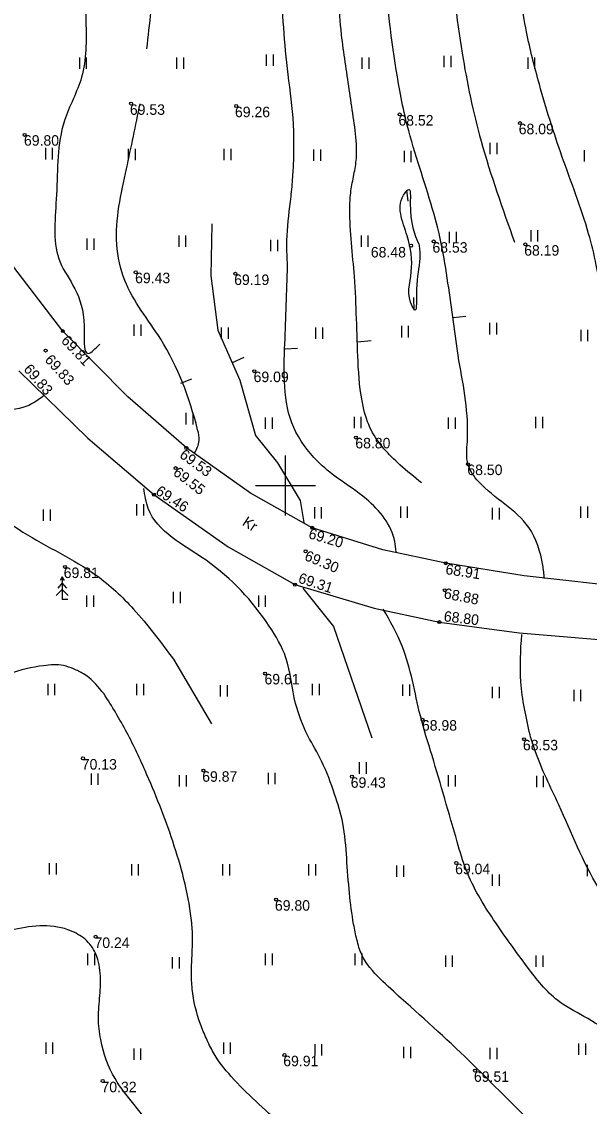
# Model space of a CAD drawing. Extents: x 637052 to 638628, y 6462502 to 6466834.
# Drawn here: x 637782.4 to 637820.3, y 6465808.6 to 6465880.9 of the extents above; entities that cross this region are included whole.
import ezdxf

# ---------------------------------------------------------------- set-up
doc = ezdxf.new("R2010")
doc.units = 0
for name, color, linetype in [('HALJASTUS', 7, 'Continuous'), ('HORISONTAAL-EH2000', 7, 'Continuous'), ('KORGUS-EH2000', 7, 'Continuous'), ('PUU', 7, 'Continuous'), ('TEE', 7, 'Continuous'), ('VORK', 7, 'Continuous')]:
    doc.layers.add(name, color=color, linetype=linetype)

msp = doc.modelspace()

# ---------------------------------------------------------------- linework, layer by layer
at = {"layer": 'HALJASTUS'}
for p, q in [((637786.238, 6465878.564), (637786.238, 6465877.804)), ((637786.698, 6465878.564), (637786.698, 6465877.804)), ((637792.722, 6465878.564), (637792.722, 6465877.804)), ((637793.182, 6465878.564), (637793.182, 6465877.804)), ((637798.707, 6465878.763), (637798.707, 6465878.003)), ((637799.167, 6465878.763), (637799.167, 6465878.003)), ((637805.091, 6465878.564), (637805.091, 6465877.804)), ((637805.551, 6465878.564), (637805.551, 6465877.804)), ((637810.577, 6465878.664), (637810.577, 6465877.904)), ((637811.037, 6465878.664), (637811.037, 6465877.904)), ((637816.163, 6465878.564), (637816.163, 6465877.804)), ((637816.623, 6465878.564), (637816.623, 6465877.804)), ((637813.644, 6465872.875), (637813.644, 6465872.115)), ((637814.104, 6465872.875), (637814.104, 6465872.115)), ((637783.969, 6465872.525), (637783.969, 6465871.765)), ((637784.429, 6465872.525), (637784.429, 6465871.765)), ((637789.505, 6465872.475), (637789.505, 6465871.715)), ((637789.965, 6465872.475), (637789.965, 6465871.715)), ((637795.889, 6465872.475), (637795.889, 6465871.715)), ((637796.349, 6465872.475), (637796.349, 6465871.715)), ((637801.874, 6465872.426), (637801.874, 6465871.666)), ((637802.334, 6465872.426), (637802.334, 6465871.666)), ((637807.909, 6465872.326), (637807.909, 6465871.566)), ((637808.369, 6465872.326), (637808.369, 6465871.566)), ((637819.929, 6465872.376), (637819.929, 6465871.616)), ((637810.926, 6465866.936), (637810.926, 6465866.176)), ((637811.386, 6465866.936), (637811.386, 6465866.176)), ((637816.363, 6465867.036), (637816.363, 6465866.276)), ((637816.823, 6465867.036), (637816.823, 6465866.276)), ((637786.737, 6465866.487), (637786.737, 6465865.727)), ((637787.197, 6465866.487), (637787.197, 6465865.727)), ((637792.871, 6465866.686), (637792.871, 6465865.926)), ((637793.331, 6465866.686), (637793.331, 6465865.926)), ((637799.006, 6465866.387), (637799.006, 6465865.627)), ((637799.466, 6465866.387), (637799.466, 6465865.627)), ((637805.041, 6465866.686), (637805.041, 6465865.926)), ((637805.501, 6465866.686), (637805.501, 6465865.926)), ((637789.879, 6465860.748), (637789.879, 6465859.988)), ((637790.339, 6465860.748), (637790.339, 6465859.988)), ((637795.714, 6465860.548), (637795.714, 6465859.788)), ((637796.174, 6465860.548), (637796.174, 6465859.788)), ((637801.999, 6465860.548), (637801.999, 6465859.788)), ((637802.459, 6465860.548), (637802.459, 6465859.788)), ((637807.734, 6465860.648), (637807.734, 6465859.888)), ((637808.194, 6465860.648), (637808.194, 6465859.888)), ((637813.62, 6465860.848), (637813.62, 6465860.088)), ((637814.08, 6465860.848), (637814.08, 6465860.088)), ((637819.704, 6465860.398), (637819.704, 6465859.638)), ((637820.164, 6465860.398), (637820.164, 6465859.638)), ((637793.351, 6465854.84), (637793.351, 6465854.08)), ((637793.811, 6465854.84), (637793.811, 6465854.08)), ((637798.638, 6465854.54), (637798.638, 6465853.78)), ((637799.098, 6465854.54), (637799.098, 6465853.78)), ((637804.573, 6465854.59), (637804.573, 6465853.83)), ((637805.033, 6465854.59), (637805.033, 6465853.83)), ((637810.857, 6465854.54), (637810.857, 6465853.78)), ((637811.317, 6465854.54), (637811.317, 6465853.78)), ((637816.692, 6465854.59), (637816.692, 6465853.83)), ((637817.152, 6465854.59), (637817.152, 6465853.83)), ((637783.825, 6465848.402), (637783.825, 6465847.642)), ((637784.285, 6465848.402), (637784.285, 6465847.642)), ((637790.059, 6465848.751), (637790.059, 6465847.991)), ((637790.519, 6465848.751), (637790.519, 6465847.991)), ((637801.929, 6465848.552), (637801.929, 6465847.792)), ((637802.389, 6465848.552), (637802.389, 6465847.792)), ((637807.665, 6465848.602), (637807.665, 6465847.842)), ((637808.125, 6465848.602), (637808.125, 6465847.842)), ((637813.8, 6465848.502), (637813.8, 6465847.742)), ((637814.26, 6465848.502), (637814.26, 6465847.742)), ((637819.685, 6465848.602), (637819.685, 6465847.842)), ((637820.145, 6465848.602), (637820.145, 6465847.842)), ((637786.717, 6465842.663), (637786.717, 6465841.903)), ((637787.177, 6465842.663), (637787.177, 6465841.903)), ((637792.503, 6465842.912), (637792.503, 6465842.152)), ((637792.963, 6465842.912), (637792.963, 6465842.152)), ((637798.189, 6465842.663), (637798.189, 6465841.903)), ((637798.649, 6465842.663), (637798.649, 6465841.903)), ((637784.124, 6465836.774), (637784.124, 6465836.014)), ((637784.584, 6465836.774), (637784.584, 6465836.014)), ((637790.059, 6465836.774), (637790.059, 6465836.014)), ((637790.519, 6465836.774), (637790.519, 6465836.014)), ((637795.645, 6465836.674), (637795.645, 6465835.914)), ((637796.105, 6465836.674), (637796.105, 6465835.914)), ((637801.78, 6465836.774), (637801.78, 6465836.014)), ((637802.24, 6465836.774), (637802.24, 6465836.014)), ((637807.815, 6465836.724), (637807.815, 6465835.964)), ((637808.275, 6465836.724), (637808.275, 6465835.964)), ((637813.8, 6465836.574), (637813.8, 6465835.814)), ((637814.26, 6465836.574), (637814.26, 6465835.814)), ((637819.236, 6465836.375), (637819.236, 6465835.615)), ((637819.696, 6465836.375), (637819.696, 6465835.615)), ((637804.922, 6465831.534), (637804.922, 6465830.774)), ((637805.382, 6465831.534), (637805.382, 6465830.774)), ((637787.017, 6465830.786), (637787.017, 6465830.026)), ((637787.477, 6465830.786), (637787.477, 6465830.026)), ((637798.837, 6465830.835), (637798.837, 6465830.075)), ((637799.297, 6465830.835), (637799.297, 6465830.075)), ((637792.902, 6465830.686), (637792.902, 6465829.926)), ((637793.362, 6465830.686), (637793.362, 6465829.926)), ((637810.857, 6465830.686), (637810.857, 6465829.926)), ((637811.317, 6465830.686), (637811.317, 6465829.926)), ((637816.742, 6465830.636), (637816.742, 6465829.876)), ((637817.202, 6465830.636), (637817.202, 6465829.876)), ((637784.224, 6465824.797), (637784.224, 6465824.037)), ((637784.684, 6465824.797), (637784.684, 6465824.037)), ((637789.71, 6465824.747), (637789.71, 6465823.987)), ((637790.17, 6465824.747), (637790.17, 6465823.987)), ((637795.795, 6465824.747), (637795.795, 6465823.987)), ((637796.255, 6465824.747), (637796.255, 6465823.987)), ((637801.53, 6465824.747), (637801.53, 6465823.987)), ((637801.99, 6465824.747), (637801.99, 6465823.987)), ((637807.416, 6465824.647), (637807.416, 6465823.887)), ((637807.876, 6465824.647), (637807.876, 6465823.887)), ((637820.134, 6465824.697), (637820.134, 6465823.937)), ((637813.8, 6465824.048), (637813.8, 6465823.288)), ((637814.26, 6465824.048), (637814.26, 6465823.288)), ((637786.789, 6465818.766), (637786.789, 6465818.006)), ((637787.249, 6465818.766), (637787.249, 6465818.006)), ((637792.432, 6465818.537), (637792.432, 6465817.777)), ((637792.892, 6465818.537), (637792.892, 6465817.777)), ((637798.645, 6465818.766), (637798.645, 6465818.006)), ((637799.105, 6465818.766), (637799.105, 6465818.006)), ((637804.63, 6465818.766), (637804.63, 6465818.006)), ((637805.09, 6465818.766), (637805.09, 6465818.006)), ((637810.672, 6465818.651), (637810.672, 6465817.891)), ((637811.132, 6465818.651), (637811.132, 6465817.891)), ((637816.714, 6465818.651), (637816.714, 6465817.891)), ((637817.174, 6465818.651), (637817.174, 6465817.891)), ((637783.996, 6465812.834), (637783.996, 6465812.074)), ((637784.456, 6465812.834), (637784.456, 6465812.074)), ((637795.852, 6465812.834), (637795.852, 6465812.074)), ((637796.312, 6465812.834), (637796.312, 6465812.074)), ((637801.951, 6465812.72), (637801.951, 6465811.96)), ((637802.411, 6465812.72), (637802.411, 6465811.96)), ((637819.564, 6465812.777), (637819.564, 6465812.017)), ((637820.024, 6465812.777), (637820.024, 6465812.017)), ((637789.867, 6465812.435), (637789.867, 6465811.675)), ((637790.327, 6465812.435), (637790.327, 6465811.675)), ((637807.879, 6465812.549), (637807.879, 6465811.789)), ((637808.339, 6465812.549), (637808.339, 6465811.789)), ((637813.636, 6465812.492), (637813.636, 6465811.732)), ((637814.096, 6465812.492), (637814.096, 6465811.732))]:
    msp.add_line(p, q, dxfattribs=at)
at = {"layer": 'HORISONTAAL-EH2000'}
for p, q in [((637808.071, 6465869.698), (637808.155, 6465868.983)), ((637808.588, 6465861.707), (637808.559, 6465862.542)), ((637811.183, 6465861.207), (637812.039, 6465861.31)), ((637804.806, 6465859.596), (637805.713, 6465859.682)), ((637799.978, 6465859.131), (637800.805, 6465859.174)), ((637796.454, 6465858.216), (637797.237, 6465858.564)), ((637793.016, 6465856.823), (637793.756, 6465857.128)), ((637792.519, 6465838.412), (637795.063, 6465834.101))]:
    msp.add_line(p, q, dxfattribs=at)
for points in [[(637795.077, 6465867.452), (637795.018, 6465863.996), (637795.486, 6465860.365), (637796.949, 6465857.027), (637798.003, 6465853.337), (637799.466, 6465851.522), (637800.988, 6465849.003), (637801.222, 6465847.539)], [(637801.163, 6465843.147), (637803.198, 6465840.602), (637805.764, 6465833.169)]]:
    msp.add_lwpolyline(points, dxfattribs=at)
for points in [[(637849.11, 6465916.35), (637848.598, 6465923.181), (637848.221, 6465928.011), (637848.152, 6465928.217), (637847.878, 6465928.114), (637847.365, 6465925.921), (637846.749, 6465925.065), (637846.44, 6465924.825), (637846.201, 6465924.962), (637845.721, 6465926.435), (637845.345, 6465930.752), (637843.633, 6465935.549), (637840.414, 6465943.977), (637838.497, 6465950.795), (637837.127, 6465954.872), (637835.347, 6465957.168), (637834.525, 6465957.442), (637831.34, 6465956.894), (637830.074, 6465956.688), (637824.424, 6465957.442), (637821.719, 6465957.613), (637816.823, 6465958.881), (637814.426, 6465959.155), (637813.536, 6465958.847), (637812.508, 6465957.819), (637812.337, 6465956.62), (637813.775, 6465955.318), (637813.741, 6465953.468), (637813.193, 6465951.96), (637811.858, 6465949.733), (637809.187, 6465946.89), (637806.311, 6465942.264), (637804.941, 6465938.495), (637803.572, 6465929.862), (637803.264, 6465925.99), (637803.332, 6465922.906), (637802.168, 6465918.281), (637802.818, 6465914.41), (637803.983, 6465909.373), (637805.489, 6465903.24), (637806.003, 6465896.218), (637807.749, 6465893.27), (637810.249, 6465888.748), (637810.831, 6465885.904), (637811.789, 6465878.846), (637813.056, 6465872.987), (637815.282, 6465866.238)], [(637809.077, 6465850.173), (637807.631, 6465851.391), (637805.729, 6465853.675), (637805.18, 6465855.291), (637804.839, 6465858.289), (637804.599, 6465863.942), (637804.291, 6465868.431), (637804.348, 6465869.52), (637804.538, 6465870.608), (637804.715, 6465871.695), (637804.736, 6465872.782), (637804.521, 6465874.608), (637804.258, 6465876.432), (637803.985, 6465878.255), (637803.743, 6465880.08), (637803.229, 6465885.116), (637802.842, 6465886.83), (637802.315, 6465888.511), (637801.748, 6465890.182), (637801.243, 6465891.865), (637800.904, 6465893.554), (637800.646, 6465895.269), (637800.318, 6465896.961), (637799.771, 6465898.581), (637797.357, 6465903.891), (637795.577, 6465907.797), (637794.327, 6465917.801), (637794.156, 6465921.159), (637794.293, 6465923.694), (637794.27, 6465925.134), (637794.201, 6465925.854), (637794.087, 6465926.572), (637793.719, 6465927.427), (637793.102, 6465928.165), (637792.43, 6465928.878), (637791.896, 6465929.656), (637791.605, 6465930.465), (637791.622, 6465931.266), (637791.944, 6465931.747), (637792.415, 6465932.168), (637792.901, 6465932.593), (637793.265, 6465933.082), (637793.545, 6465933.724), (637793.804, 6465934.385), (637794.068, 6465935.045), (637794.361, 6465935.686), (637795.167, 6465937.072), (637796.06, 6465938.42), (637796.916, 6465939.79), (637797.614, 6465941.236), (637798.017, 6465942.541), (637798.307, 6465943.879), (637798.575, 6465945.223), (637798.915, 6465946.547), (637800.011, 6465949.63), (637800.518, 6465950.586), (637801.131, 6465951.489), (637801.731, 6465952.396), (637802.202, 6465953.365), (637802.419, 6465954.069), (637802.595, 6465954.787), (637802.99, 6465956.209), (637803.811, 6465958.47)], [(637827.871, 6465852.216), (637827.804, 6465854.536), (637827.753, 6465857.637), (637827.707, 6465860.739), (637827.625, 6465863.84), (637827.283, 6465866.649), (637826.392, 6465869.425), (637825.454, 6465872.165), (637823.517, 6465877.613), (637821.257, 6465883.848), (637821.03, 6465884.728), (637820.89, 6465885.632), (637820.746, 6465886.535), (637820.503, 6465887.411), (637818.518, 6465891.66), (637817.856, 6465892.862), (637817.159, 6465894.042), (637816.474, 6465895.231), (637815.847, 6465896.457), (637815.162, 6465898.581), (637813.45, 6465907.557), (637813.108, 6465909.819), (637813.226, 6465912.043), (637813.36, 6465913.158), (637813.45, 6465914.273), (637813.518, 6465916.945), (637814.203, 6465922.564), (637814.82, 6465928.799), (637814.906, 6465930.027), (637815.028, 6465931.238), (637815.368, 6465932.429), (637815.675, 6465933.016), (637815.872, 6465933.307), (637816.104, 6465933.596), (637816.528, 6465933.853), (637816.994, 6465933.904), (637817.954, 6465933.874), (637818.911, 6465933.596), (637819.925, 6465932.927)], [(637811.571, 6465858.343), (637810.843, 6465863.505), (637810.398, 6465866.144), (637808.858, 6465871.523), (637808.036, 6465874.401), (637807.625, 6465876.354), (637806.666, 6465883.72), (637806.358, 6465886.152), (637805.673, 6465888.414), (637803.619, 6465894.341), (637803.105, 6465896.157), (637802.837, 6465897.626), (637802.607, 6465899.101), (637802.387, 6465900.577), (637802.146, 6465902.05), (637801.496, 6465905.407), (637801.255, 6465906.115), (637800.926, 6465906.791), (637800.574, 6465907.46), (637800.263, 6465908.148), (637799.921, 6465909.279), (637799.897, 6465909.681), (637799.909, 6465910.084), (637799.927, 6465910.487), (637799.921, 6465910.889), (637799.774, 6465912.776), (637799.544, 6465914.658), (637799.366, 6465915.47), (637799.111, 6465916.272), (637798.875, 6465917.072), (637798.757, 6465917.879), (637798.894, 6465918.872), (637798.987, 6465919.241)], [(637800.141, 6465864.641), (637800.092, 6465865.698), (637800.251, 6465868.302), (637800.404, 6465869.604), (637800.503, 6465870.906), (637800.503, 6465874.538), (637800.126, 6465877.827), (637799.613, 6465884.062), (637799.27, 6465886.906), (637797.593, 6465894.135), (637797.01, 6465896.773), (637795.093, 6465900.885), (637793.415, 6465904.277), (637792.696, 6465906.298), (637792.114, 6465908.696), (637791.566, 6465912.294), (637790.642, 6465917.947), (637790.592, 6465918.224)], [(637790.744, 6465879.129), (637791.498, 6465884.131), (637791.6, 6465884.576), (637791.361, 6465887.214), (637790.982, 6465888.569), (637790.539, 6465889.902), (637790.113, 6465891.236), (637789.786, 6465892.594), (637789.204, 6465896.191), (637788.348, 6465900.508), (637787.938, 6465902.317), (637787.495, 6465904.12), (637787.058, 6465905.923), (637786.67, 6465907.737), (637785.951, 6465912.362), (637785.79, 6465913.219)], [(637821.868, 6465853.778), (637821.359, 6465858.889), (637821.257, 6465861.184), (637820.743, 6465864.713), (637820.23, 6465866.803), (637818.449, 6465871.977), (637816.942, 6465876.773), (637816.086, 6465880.268), (637815.333, 6465884.756), (637814.888, 6465887.12), (637814.032, 6465890.546), (637812.799, 6465895.275), (637812.183, 6465897.673), (637811.361, 6465901.407), (637809.649, 6465908.191), (637809.375, 6465909.699), (637809.432, 6465911.149)], [(637786.195, 6465890.769), (637786.606, 6465885.219), (637786.674, 6465880.949)], [(637786.674, 6465880.949), (637786.386, 6465877.24), (637785.244, 6465874.347), (637784.712, 6465869.398), (637784.864, 6465865.135), (637786.538, 6465861.023), (637786.842, 6465858.815), (637787.603, 6465859.425)], [(637793.927, 6465852.164), (637794.239, 6465852.996), (637794.135, 6465853.723), (637791.666, 6465859.765), (637789.267, 6465863.689), (637788.74, 6465866.09), (637789.384, 6465871.127), (637790.297, 6465875.47)], [(637808.902, 6465866.1), (637808.327, 6465868.85), (637808.19, 6465869.741), (637807.984, 6465869.536), (637808.121, 6465866.658), (637808.395, 6465864.259), (637808.464, 6465861.929), (637808.601, 6465861.724), (637808.738, 6465862.683), (637808.943, 6465864.944), (637808.952, 6465865.784), (637808.902, 6465866.1)], [(637784.245, 6465761.355), (637785.835, 6465763.796), (637786.841, 6465764.752), (637787.43, 6465765.152), (637787.992, 6465765.577), (637788.716, 6465766.194), (637789.412, 6465766.844), (637790.109, 6465767.494), (637790.834, 6465768.113), (637792.642, 6465769.313), (637794.589, 6465770.302), (637796.558, 6465771.259), (637798.436, 6465772.361), (637802.408, 6465775.273), (637805.12, 6465777.436), (637806.433, 6465778.572), (637807.715, 6465779.762), (637808.965, 6465781.501), (637809.396, 6465782.475), (637809.735, 6465783.462), (637809.975, 6465784.598), (637810.019, 6465785.175), (637810.011, 6465785.746), (637809.238, 6465787.882), (637808.142, 6465789.144), (637807, 6465790.339), (637804.64, 6465792.6), (637802.268, 6465794.815), (637799.994, 6465797.132), (637797.062, 6465800.337), (637794.154, 6465803.551), (637791.324, 6465806.879), (637789.955, 6465808.619), (637788.626, 6465810.426), (637787.667, 6465813.03), (637787.513, 6465814.478), (637787.609, 6465815.97), (637787.631, 6465817.464), (637787.514, 6465818.201), (637787.256, 6465818.923), (637786.51, 6465819.815), (637786.015, 6465820.124), (637785.476, 6465820.362), (637783.59, 6465820.613), (637781.646, 6465820.337), (637779.716, 6465820.056), (637777.874, 6465820.293), (637776.486, 6465820.975), (637775.204, 6465821.869), (637774.36, 6465822.74), (637773.663, 6465823.749), (637772.983, 6465824.76), (637772.191, 6465825.638), (637770.897, 6465826.223), (637769.588, 6465825.912), (637769.055, 6465825.287), (637768.649, 6465824.597), (637768.082, 6465823.103), (637767.919, 6465822.065), (637767.997, 6465820.999), (637768.48, 6465818.824), (637768.747, 6465816.664), (637768.554, 6465815.617), (637768.333, 6465815.106), (637768.013, 6465814.606), (637767.633, 6465814.255), (637767.192, 6465814.126), (637765.952, 6465814.302), (637764.726, 6465814.743), (637761.609, 6465816.197), (637758.7, 6465818.032), (637753.701, 6465823.582), (637753.183, 6465824.464), (637752.711, 6465825.359), (637751.92, 6465827.214), (637751.274, 6465829.146), (637750.719, 6465831.084), (637750.14, 6465835.026), (637750.144, 6465835.779), (637750.175, 6465836.533), (637750.206, 6465837.287), (637750.208, 6465838.041), (637749.934, 6465847.428), (637749.866, 6465850.367), (637749.876, 6465851.836), (637749.952, 6465853.305), (637750.501, 6465855.977), (637751.338, 6465858.598), (637752.416, 6465862.132), (637753.43, 6465864.907)], [(637807.381, 6465845.587), (637807.291, 6465846.263), (637805.4, 6465849.101), (637803.464, 6465850.498), (637802.138, 6465851.62), (637800.545, 6465853.873), (637799.956, 6465859.452), (637800.141, 6465864.641)], [(637817.285, 6465843.808), (637817.168, 6465844.686), (637816.232, 6465847.204), (637812.896, 6465850.25), (637812.177, 6465851.421), (637812.135, 6465852.944), (637811.571, 6465858.343)], [(637783.921, 6465856.034), (637782.475, 6465855.196), (637778.443, 6465854.739), (637777.758, 6465853.902), (637777.758, 6465852.608), (637781.182, 6465847.811), (637782.475, 6465846.897), (637787.382, 6465844.004), (637789.858, 6465841.751), (637792.519, 6465838.412)], [(637801.48, 6465833.299), (637800.668, 6465835.464), (637800.024, 6465838.51), (637798.912, 6465840.618), (637794.698, 6465845.011), (637790.836, 6465848.466), (637790.543, 6465849.813)], [(637812.695, 6465781.425), (637813.223, 6465782.477), (637814.045, 6465784.464), (637814.768, 6465786.991), (637814.979, 6465788.267), (637815.072, 6465789.535), (637813.908, 6465793.03), (637812.578, 6465794.722), (637811.22, 6465796.262), (637808.361, 6465799.128), (637799.733, 6465807.351), (637796.377, 6465810.571), (637795.171, 6465812.186), (637794.716, 6465813.106), (637794.323, 6465814.066), (637793.775, 6465816.396), (637793.725, 6465817.577), (637793.765, 6465818.763), (637793.793, 6465819.948), (637793.706, 6465821.124), (637792.474, 6465826.263), (637790.625, 6465830.991), (637789.318, 6465833.688), (637788.574, 6465834.99), (637787.748, 6465836.268), (637786.516, 6465837.432), (637785.853, 6465837.763), (637785.18, 6465837.985), (637783.845, 6465837.981), (637779.325, 6465836.61), (637777.339, 6465836.062), (637775.285, 6465836.679), (637774.231, 6465837.179), (637773.224, 6465837.704), (637772.221, 6465838.231), (637771.176, 6465838.734), (637770.474, 6465838.974), (637769.965, 6465838.969), (637769.714, 6465838.859), (637769.481, 6465838.666), (637769.253, 6465838.326), (637769.141, 6465837.981), (637768.968, 6465837.295), (637768.077, 6465835.205), (637766.502, 6465831.231), (637765.886, 6465830.512), (637765.544, 6465830.786), (637764.962, 6465833.869), (637764.208, 6465837.432), (637763.763, 6465840.653), (637763.044, 6465844.011), (637762.461, 6465845.938)], [(637809.788, 6465831.979), (637809.002, 6465834.64), (637807.786, 6465839.28), (637806.525, 6465841.758)], [(637816.319, 6465833.376), (637815.705, 6465836.897), (637815.764, 6465840.059)], [(637820.665, 6465782.569), (637821.047, 6465783.436), (637823.136, 6465788.576), (637824.368, 6465793.543), (637825.019, 6465797.381), (637824.642, 6465799.368), (637823.992, 6465800.327), (637821.115, 6465803.171), (637814.473, 6465809.407), (637812.555, 6465811.325), (637807.728, 6465815.779), (637806.324, 6465817.081), (637805.091, 6465818.691), (637804.763, 6465819.704), (637804.547, 6465820.729), (637804.269, 6465822.803), (637804.081, 6465825.137), (637803.824, 6465827.462), (637803.276, 6465829.415), (637802.42, 6465831.574), (637801.48, 6465833.299)], [(637826.008, 6465770.162), (637827.193, 6465771.616), (637828.009, 6465772.571), (637828.818, 6465773.545), (637829.482, 6465774.583), (637829.864, 6465775.727), (637830.48, 6465779.976), (637831.165, 6465784.567), (637831.987, 6465788.678), (637833.305, 6465794.434), (637833.819, 6465796.49), (637833.921, 6465799.505), (637833.682, 6465803.445), (637833.442, 6465804.918), (637832.415, 6465807.728), (637830.805, 6465811.736), (637829.744, 6465813.347), (637826.868, 6465816.944), (637825.498, 6465818.726), (637823.957, 6465820.028), (637822.314, 6465821.33), (637820.91, 6465823.145), (637818.239, 6465828.696), (637816.664, 6465832.293), (637816.319, 6465833.376)], [(637821.915, 6465772.929), (637824.471, 6465775.933), (637825.567, 6465778.023), (637826.936, 6465782.237), (637827.655, 6465784.704), (637828.751, 6465790.186), (637830.155, 6465796.353), (637830.155, 6465799.094), (637829.744, 6465801.869), (637828.82, 6465806.666), (637828.34, 6465808.413), (637827.792, 6465809.509), (637826.902, 6465810.606), (637826.154, 6465811.042), (637825.381, 6465811.414), (637823.855, 6465812.182), (637819.917, 6465814.58), (637818.171, 6465815.642), (637816.151, 6465817.869), (637813.891, 6465821.021), (637812.076, 6465824.31), (637811.46, 6465826.229), (637809.788, 6465831.979)]]:
    msp.add_spline(points, degree=3, dxfattribs=at)
at = {"layer": 'KORGUS-EH2000'}
for centre in [(637789.692, 6465875.48), (637796.706, 6465875.322), (637807.615, 6465874.762), (637815.644, 6465874.184), (637782.582, 6465873.398), (637809.885, 6465866.284), (637808.376, 6465866.001), (637816.009, 6465866.087), (637789.999, 6465864.224), (637796.651, 6465864.128), (637785.136, 6465860.307), (637783.989, 6465859.008), (637797.91, 6465857.624), (637804.699, 6465853.202), (637793.38, 6465852.508), (637792.661, 6465851.163), (637812.177, 6465851.421), (637791.213, 6465849.392), (637801.779, 6465847.185), (637801.337, 6465845.61), (637785.275, 6465844.575), (637810.697, 6465844.82), (637800.626, 6465843.389), (637810.631, 6465843.012), (637810.276, 6465840.884), (637798.636, 6465837.453), (637809.145, 6465834.37), (637815.925, 6465833.077), (637786.482, 6465831.798), (637794.518, 6465830.983), (637804.431, 6465830.579), (637811.398, 6465824.816), (637799.373, 6465822.379), (637787.329, 6465819.892), (637799.929, 6465812.001), (637812.656, 6465810.959), (637787.795, 6465810.266)]:
    msp.add_circle(centre, 0.1, dxfattribs=at)
at = {"layer": 'PUU'}
for p, q in [((637785.101, 6465843.903), (637784.951, 6465843.653)), ((637785.251, 6465843.653), (637785.101, 6465843.903)), ((637785.101, 6465843.903), (637785.101, 6465842.403)), ((637785.101, 6465843.053), (637784.701, 6465842.653)), ((637785.101, 6465843.503), (637784.801, 6465843.153)), ((637785.401, 6465843.153), (637785.101, 6465843.503)), ((637785.501, 6465842.653), (637785.101, 6465843.053)), ((637785.461, 6465842.403), (637785.101, 6465842.403))]:
    msp.add_line(p, q, dxfattribs=at)
at = {"layer": 'TEE'}
for points in [[(637852.047, 6465845.738), (637851.577, 6465844.909), (637850.993, 6465844.261), (637849.729, 6465843.245), (637848.721, 6465842.806), (637847.614, 6465842.442), (637844.173, 6465842.006), (637839.621, 6465842.014), (637834.419, 6465842.174), (637823.461, 6465843.129), (637815.919, 6465843.97), (637810.697, 6465844.82), (637806.487, 6465845.712), (637801.779, 6465847.185), (637797.662, 6465849.48), (637793.38, 6465852.508), (637789.484, 6465855.921), (637785.136, 6465860.307), (637777.558, 6465870.165), (637773.267, 6465875.415), (637770.685, 6465878.069), (637765.737, 6465880.722), (637761.576, 6465882.356)], [(637782.197, 6465857.662), (637786.812, 6465853.166), (637791.213, 6465849.392), (637796.164, 6465845.914), (637800.626, 6465843.389), (637805.92, 6465841.823), (637810.276, 6465840.884), (637815.595, 6465840.161), (637823.32, 6465839.538), (637834.386, 6465838.22), (637838.002, 6465838.003), (637843.64, 6465837.565), (637846.233, 6465837.293), (637847.842, 6465837.045), (637849.218, 6465836.315), (637850.129, 6465835.634), (637851.171, 6465834.564), (637851.915, 6465833.74)]]:
    msp.add_lwpolyline(points, dxfattribs=at)
at = {"layer": 'VORK'}
for p, q in [((637800, 6465848), (637800, 6465852)), ((637798, 6465850), (637802, 6465850))]:
    msp.add_line(p, q, dxfattribs=at)

# ---------------------------------------------------------------- texts
at = {"layer": 'KORGUS-EH2000'}
for s, p in [('69.53', (637789.612, 6465874.733)), ('69.26', (637796.626, 6465874.575)), ('68.52', (637807.535, 6465874.015)), ('68.09', (637815.564, 6465873.437)), ('69.80', (637782.541, 6465872.675)), ('68.53', (637809.805, 6465865.537)), ('68.48', (637805.694, 6465865.219)), ('68.19', (637815.929, 6465865.34)), ('69.43', (637789.958, 6465863.501)), ('69.19', (637796.571, 6465863.381)), ('69.09', (637797.869, 6465856.901)), ('68.80', (637804.658, 6465852.479)), ('68.50', (637812.136, 6465850.698)), ('69.81', (637785.195, 6465843.828)), ('69.61', (637798.595, 6465836.73)), ('68.98', (637809.104, 6465833.647)), ('68.53', (637815.845, 6465832.33)), ('70.13', (637786.402, 6465831.051)), ('69.87', (637794.438, 6465830.236)), ('69.43', (637804.351, 6465829.832)), ('69.04', (637811.318, 6465824.069)), ('69.80', (637799.293, 6465821.632)), ('70.24', (637787.249, 6465819.145)), ('69.91', (637799.849, 6465811.254)), ('69.51', (637812.576, 6465810.212)), ('70.32', (637787.715, 6465809.519))]:
    msp.add_text(s, height=0.7, dxfattribs=at).set_placement(p)
for s, rotation, p in [('69.81', 313.56072, (637784.974, 6465859.621)), ('69.83', 311.88702, (637783.885, 6465858.357)), ('69.83', 310.7072, (637782.475, 6465857.738)), ('69.53', 323.59746, (637792.868, 6465851.923)), ('69.55', 322.33396, (637792.441, 6465850.756)), ('69.46', 326.83557, (637791.268, 6465849.467)), ('69.20', 343.32606, (637801.483, 6465846.501)), ('69.30', 337.18988, (637801.213, 6465845.052)), ('68.91', 351.21309, (637810.643, 6465844.099)), ('69.31', 341.78954, (637800.798, 6465843.537)), ('68.88', 349.10741, (637810.529, 6465842.486)), ('68.80', 353.41372, (637810.538, 6465840.944))]:
    msp.add_text(s, height=0.7, rotation=rotation, dxfattribs=at).set_placement(p)
at = {"layer": 'TEE'}
msp.add_text('Kr', height=0.699, rotation=326.60195, dxfattribs=at).set_placement((637797.061, 6465847.399))

doc.saveas('drawing.dxf')
